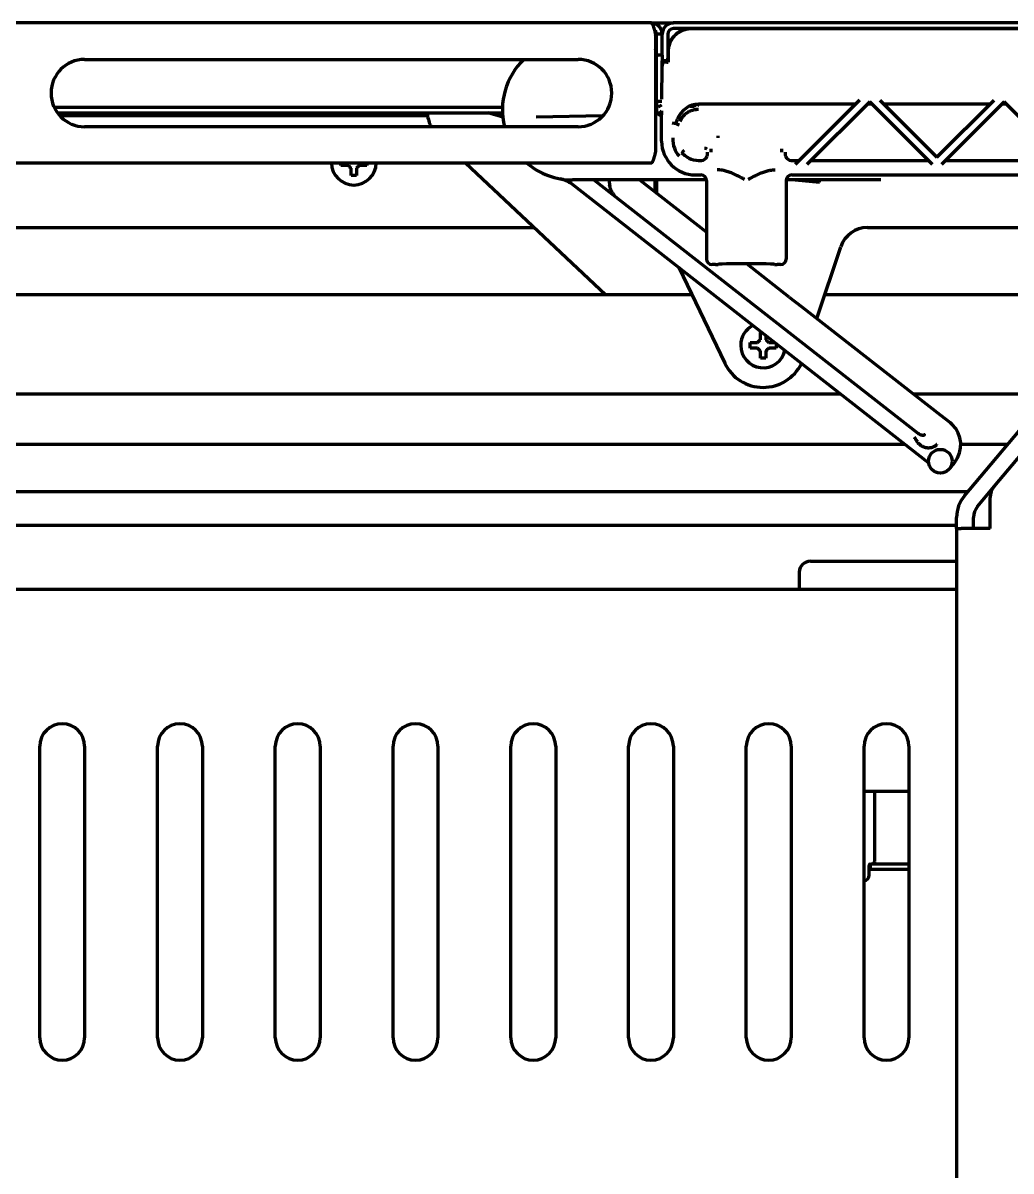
# Model space of a CAD drawing. Header units: inches. Extents: x -3055 to 7244, y 299 to 5591.
# Drawn here: x 3405.1 to 3581.3, y 5307.8 to 5512.6 of the extents above; entities that cross this region are included whole.
import ezdxf

# ---------------------------------------------------------------- set-up
doc = ezdxf.new("R2010")
doc.units = ezdxf.units.IN

msp = doc.modelspace()

# ---------------------------------------------------------------- linework, layer by layer
at = {"linetype": 'Continuous', "lineweight": 70}
for p, q in [((3517.12, 5512.56), (2971.12, 5512.56)), ((3517.11, 5512.56), (3517.62, 5512.56)), ((3517.62, 5512.56), (3521.12, 5512.56)), ((3639.66, 5512.56), (3521.12, 5512.56)), ((3638.33, 5511.56), (3521.12, 5511.56)), ((3521.78, 5510.73), (3521.5, 5510.45)), ((3638.3, 5511.49), (3524.19, 5511.49)), ((3517.92, 5510.56), (3517.92, 5489.56)), ((3519.12, 5510.56), (3518.12, 5510.56)), ((3518.12, 5506.81), (3518.12, 5510.56)), ((3519.12, 5506.81), (3519.12, 5510.56)), ((3520.12, 5510.56), (3520.12, 5506.31)), ((3521.23, 5510.18), (3520.95, 5509.9)), ((3517.93, 5507.82), (3517.95, 5507.9)), ((3518.12, 5508.06), (3518.07, 5508.06)), ((3519.12, 5506.81), (3518.12, 5506.81)), ((3518.12, 5498.56), (3518.12, 5506.81)), ((3519.12, 5506.81), (3519.12, 5506.31)), ((3520.17, 5508.06), (3520.12, 5508.06)), ((3520.19, 5507.49), (3520.19, 5505.56)), ((3416.12, 5506.06), (3504.12, 5506.06)), ((3519.03, 5498.98), (3519.14, 5504.84)), ((3519.12, 5506.31), (3519.12, 5505.81)), ((3520.12, 5505.81), (3519.12, 5505.81)), ((3519.12, 5503.81), (3519.12, 5505.81)), ((3519.18, 5505.46), (3519.15, 5505.27)), ((3519.93, 5505.56), (3520.19, 5505.56)), ((3520.12, 5505.81), (3520.12, 5506.31)), ((3520.12, 5505.56), (3520.12, 5505.81)), ((3517.92, 5503.96), (3518.12, 5503.96)), ((3519.03, 5498.56), (3518.12, 5498.56)), ((3518.12, 5498.56), (3518.12, 5497.06)), ((3554.31, 5498.82), (3542.81, 5487.31)), ((3556.12, 5498.5), (3544.93, 5487.31)), ((3567.31, 5487.31), (3556.12, 5498.5)), ((3557.93, 5498.82), (3568.12, 5488.62)), ((3568.12, 5488.62), (3578.31, 5498.82)), ((3580.12, 5498.5), (3568.93, 5487.31)), ((3578.32, 5429.87), (3637.46, 5500.35)), ((3591.31, 5487.31), (3580.12, 5498.5)), ((3410.66, 5497.56), (3490.63, 5497.56)), ((3411.24, 5496.56), (3490.63, 5496.56)), ((3490.69, 5495.77), (3488.05, 5496.56)), ((3519.02, 5497.93), (3518.39, 5497.56)), ((3523.82, 5497.64), (3523.86, 5497.56)), ((3523.92, 5497.56), (3523.92, 5497.69)), ((3524.02, 5497.73), (3524.02, 5497.56)), ((3524.08, 5497.56), (3524.22, 5497.81)), ((3524.8, 5497.66), (3524.12, 5497.66)), ((3524.64, 5497.94), (3524.86, 5497.56)), ((3524.92, 5497.56), (3524.92, 5497.97)), ((3525.1, 5498.01), (3525.16, 5498.03)), ((3525.16, 5498.03), (3525.16, 5498.04)), ((3525.16, 5498.03), (3525.32, 5497.76)), ((3525.32, 5497.76), (3525.32, 5498.05)), ((3525.42, 5497.76), (3525.6, 5498.07)), ((3525.42, 5497.76), (3525.42, 5498.06)), ((3553.56, 5498.07), (3525.62, 5498.07)), ((3556.56, 5498.07), (3555.68, 5498.07)), ((3577.56, 5498.07), (3558.68, 5498.07)), ((3580.56, 5498.07), (3579.68, 5498.07)), ((3411.64, 5496.06), (3477.25, 5496.06)), ((3508.5, 5495.97), (3496.62, 5495.76)), ((3519.01, 5491.46), (3519.01, 5496.16)), ((3520.92, 5494.76), (3521.64, 5494.66)), ((3504.12, 5494.06), (3416.12, 5494.06)), ((3529.12, 5492.05), (3529.12, 5492.43)), ((3517.12, 5487.56), (2971.12, 5487.56)), ((3461.82, 5487.16), (3461.82, 5487.56)), ((3466.42, 5487.56), (3466.42, 5487.16)), ((3509.02, 5464.06), (3484.03, 5487.56)), ((3525.62, 5488.06), (3526.12, 5488.06)), ((3542.12, 5488.06), (3543.56, 5488.06)), ((3545.68, 5488.06), (3566.56, 5488.06)), ((3569.68, 5488.06), (3590.56, 5488.06)), ((3527.01, 5484.56), (3503.12, 5484.56)), ((3506.93, 5484.56), (3564.73, 5439.41)), ((3527.01, 5475.22), (3515.05, 5484.56)), ((3517.87, 5482.36), (3517.87, 5484.56)), ((3518.12, 5484.56), (3518.12, 5482.17)), ((3525.01, 5485.46), (3526.01, 5485.46)), ((3527.01, 5484.46), (3527.01, 5470.46)), ((3541.22, 5484.46), (3541.22, 5470.46)), ((3558.12, 5484.56), (3541.23, 5484.56)), ((3542.22, 5485.46), (3621.05, 5485.46)), ((3542.84, 5484.56), (3547.16, 5484.19)), ((3547.16, 5484.19), (3547.2, 5484.56)), ((3566.61, 5434.13), (3503.05, 5483.79)), ((2991.99, 5476.06), (3496.25, 5476.06)), ((3555.72, 5476.06), (3603.52, 5476.06)), ((3546.7, 5459.84), (3550.98, 5472.65)), ((3522.07, 5468.93), (3530.27, 5451.87)), ((3528.62, 5469.46), (3528.01, 5469.46)), ((3529.12, 5469.47), (3529.12, 5469.51)), ((3541.79, 5463.68), (3534.21, 5469.6)), ((3539.12, 5469.47), (3539.12, 5469.51)), ((3540.22, 5469.46), (3539.62, 5469.46)), ((3524.4, 5464.06), (2963.84, 5464.06)), ((3541.79, 5463.68), (3544, 5461.95)), ((3603.09, 5464.06), (3548.1, 5464.06)), ((3544, 5461.95), (3568.66, 5442.68)), ((3534.82, 5455.06), (3534.82, 5455.56)), ((3539.42, 5455.38), (3539.42, 5455.06)), ((3534.82, 5454.56), (3534.82, 5455.06)), ((3539.42, 5455.06), (3539.42, 5454.56)), ((2937.35, 5446.41), (3550.88, 5446.41)), ((3563.88, 5446.41), (3588.28, 5446.41)), ((3573.02, 5428.22), (3587.81, 5445.84)), ((3568.66, 5442.68), (3570.45, 5441.28)), ((2925.83, 5437.41), (3562.4, 5437.41)), ((3572.37, 5437.41), (3580.73, 5437.41)), ((2912.56, 5429.01), (3573.68, 5429.01)), ((3575.32, 5426.3), (3578.32, 5429.87)), ((3577.62, 5422.37), (3577.62, 5427.94)), ((2914.63, 5423.01), (3571.61, 5423.01)), ((3571.62, 5422.37), (3571.62, 5424.37)), ((3574.62, 5422.37), (3574.62, 5424.37)), ((3571.62, 5422.37), (3572.42, 5422.37)), ((3571.62, 5422.37), (3571.62, 4799.06)), ((3577.62, 5422.37), (3572.42, 5422.37)), ((3545.57, 5416.56), (3550.57, 5416.56)), ((3550.57, 5416.56), (3571.62, 5416.56)), ((3543.57, 5414.6), (3543.52, 5411.56)), ((3258.11, 5411.56), (3571.61, 5411.56)), ((3408.12, 5331.56), (3408.12, 5383.56)), ((3416.12, 5383.56), (3416.12, 5331.56)), ((3429.12, 5331.56), (3429.12, 5383.56)), ((3437.12, 5383.56), (3437.12, 5331.56)), ((3450.12, 5331.56), (3450.12, 5383.56)), ((3458.12, 5383.56), (3458.12, 5331.56)), ((3471.12, 5331.56), (3471.12, 5383.56)), ((3479.12, 5383.56), (3479.12, 5331.56)), ((3492.12, 5331.56), (3492.12, 5383.56)), ((3500.12, 5383.56), (3500.12, 5331.56)), ((3513.12, 5331.56), (3513.12, 5383.56)), ((3521.12, 5383.56), (3521.12, 5331.56)), ((3534.12, 5331.56), (3534.12, 5383.56)), ((3542.12, 5383.56), (3542.12, 5331.56)), ((3555.12, 5331.56), (3555.12, 5383.56)), ((3563.12, 5383.56), (3563.12, 5331.56)), ((3555.12, 5375.56), (3563.12, 5375.56)), ((3557.02, 5372.52), (3557.02, 5375.56)), ((3557.02, 5363.06), (3557.02, 5372.52)), ((3556.02, 5362.3), (3556.02, 5362.31)), ((3556.02, 5360.56), (3556.02, 5362.3)), ((3556.27, 5362.56), (3563.12, 5362.56)), ((3556.27, 5361.56), (3556.27, 5362.56)), ((3563.12, 5361.56), (3556.27, 5361.56))]:
    msp.add_line(p, q, dxfattribs=at)
msp.add_circle((3568.72, 5434.39), 2.12, dxfattribs=at)
for centre, radius, start, end in [((3521.12, 5510.56), 2, 90, 180), ((3521.12, 5510.56), 1, 90, 180), ((3416.12, 5500.06), 6, 90, 270), ((3503.12, 5497.06), 12.5, 133.9458, 193.8858), ((3504.12, 5500.06), 6, 270, 90), ((3525.62, 5494.07), 4, 90, 160.7779), ((3524.84, 5498.71), 0.75, 270, 290), ((3485.12, 5497.52), 8, 189.7759, 205.6126), ((3525.62, 5492.06), 4, 244.1432, 270), ((3526.12, 5489.06), 1, 270, 342.5901), ((3550.05, 5489.48), 9.68, 176.1929, 179.7923), ((3542.12, 5489.06), 1, 197.4099, 270), ((3464.12, 5487.66), 4, 181.4344, 358.5713), ((3503.12, 5497.06), 12.5, 229.4625, 270), ((3499.97, 5479.85), 5, 52, 79.6498), ((3555.72, 5471.06), 5, 90, 161.5159), ((3537.12, 5455.06), 4, 117.4387, 180), ((3537.12, 5455.06), 4, 180, 346.5619), ((3537.12, 5455.16), 7.6, 205.6768, 334.0256), ((3567.37, 5437.34), 5, 321.5879, 45.8177), ((3649.65, 5372.1), 100, 141.5879, 142.4179), ((3580.62, 5427.94), 3, 140, 180), ((3577.62, 5424.37), 6, 140, 180), ((3577.62, 5424.37), 3, 140, 180), ((3545.57, 5414.56), 2, 90, 179), ((3412.12, 5383.56), 4, 0, 180), ((3433.12, 5383.56), 4, 0, 180), ((3454.12, 5383.56), 4, 0, 180), ((3475.12, 5383.56), 4, 0, 180), ((3496.12, 5383.56), 4, 0, 180), ((3517.12, 5383.56), 4, 0, 180), ((3538.12, 5383.56), 4, 0, 180), ((3559.12, 5383.56), 4, 0, 180), ((3556.27, 5362.31), 0.25, 90, 180.0001), ((3556.52, 5363.06), 0.5, 270, 0), ((3555.02, 5360.56), 1, 275.7403, 0), ((3412.12, 5331.56), 4, 180, 0), ((3433.12, 5331.56), 4, 180, 0), ((3454.12, 5331.56), 4, 180, 0), ((3475.12, 5331.56), 4, 180, 0), ((3496.12, 5331.56), 4, 180, 0), ((3517.12, 5331.56), 4, 180, 0), ((3538.12, 5331.56), 4, 180, 0), ((3559.12, 5331.56), 4, 180, 0)]:
    msp.add_arc(centre, radius, start, end, dxfattribs=at)
for centre, major_axis, ratio, start_param, end_param in [((3524.19, 5507.49), (-2.83, 2.83), 0.999695, 5.497939, 7.068431), ((3523.2, 5509.31), (0.77, -1.85), 0.999955, 2.748909, 3.534276), ((3522.37, 5508.48), (1.85, -0.77), 0.999955, 2.748909, 3.534276), ((3519.15, 5503.78), (0, -1.5), 0.017455, 3.281219, 3.926991), ((3519.93, 5505.46), (0.75, 0), 0.140541, 1.570796, 3.124139), ((3519.08, 5496.16), (0, -4), 0.017455, 4.526593, 4.712389), ((3522.12, 5494.58), (0.486, -0.116), 0.35106, 3.384513, 4.795818), ((3525.01, 5491.46), (4.24, 4.24), 0.999695, 2.356347, 3.926839), ((3533.18, 5498.56), (-11.14, -9.63), 0.512356, 5.866763, 6.300074), ((3526.68, 5490.05), (-0.499, 0.027), 0.287315, 3.530472, 4.728208), ((3523.02, 5489.66), (0.343, 0.363), 0.244008, 1.318023, 2.872257), ((3526.01, 5484.46), (0.707, 0.707), 0.999695, 5.497939, 7.068431), ((3542.22, 5484.46), (0.707, -0.707), 0.999695, 2.356347, 3.926839), ((3528.01, 5470.46), (-0.707, -0.707), 0.999695, 5.497939, 7.068431), ((3540.22, 5470.46), (-0.707, 0.707), 0.999695, 2.356347, 3.926839), ((3528.62, 5469.47), (0.5, 0), 0.017455, 4.712389, 6.283185), ((3534.12, 5469.51), (5, 0), 0.017455, 0, 3.141593), ((3539.62, 5469.47), (0.5, 0), 0.017455, 3.141593, 4.712389)]:
    msp.add_ellipse(centre, major_axis=major_axis, ratio=ratio, start_param=start_param, end_param=end_param, dxfattribs=at)
for points, degree in [([(3517.12, 5512.56), (3517.13, 5512.56), (3517.15, 5512.56), (3517.17, 5512.55), (3517.2, 5512.54), (3517.23, 5512.52), (3517.25, 5512.5), (3517.28, 5512.47), (3517.31, 5512.43), (3517.33, 5512.39), (3517.36, 5512.35), (3517.39, 5512.3), (3517.41, 5512.24), (3517.44, 5512.18), (3517.47, 5512.12), (3517.49, 5512.05), (3517.52, 5511.98), (3517.55, 5511.9), (3517.57, 5511.82), (3517.6, 5511.74), (3517.63, 5511.65), (3517.65, 5511.56), (3517.68, 5511.47), (3517.71, 5511.38), (3517.73, 5511.28), (3517.76, 5511.18), (3517.79, 5511.08), (3517.81, 5510.98), (3517.84, 5510.88), (3517.87, 5510.77), (3517.89, 5510.67), (3517.91, 5510.6), (3517.92, 5510.56)], 3), ([(3519.12, 5510.56), (3519.12, 5510.6), (3519.12, 5510.67), (3519.11, 5510.78), (3519.09, 5510.89), (3519.07, 5510.99), (3519.05, 5511.1), (3519.01, 5511.2), (3518.98, 5511.3), (3518.93, 5511.4), (3518.89, 5511.5), (3518.83, 5511.59), (3518.77, 5511.69), (3518.71, 5511.77), (3518.64, 5511.86), (3518.57, 5511.94), (3518.49, 5512.02), (3518.41, 5512.09), (3518.33, 5512.16), (3518.24, 5512.22), (3518.15, 5512.28), (3518.06, 5512.33), (3517.96, 5512.38), (3517.86, 5512.42), (3517.76, 5512.46), (3517.65, 5512.49), (3517.55, 5512.52), (3517.44, 5512.54), (3517.33, 5512.55), (3517.23, 5512.56), (3517.15, 5512.56), (3517.12, 5512.56)], 3), ([(3518.39, 5497.56), (3518.37, 5497.6), (3518.33, 5497.66), (3518.28, 5497.76), (3518.24, 5497.87), (3518.2, 5497.98), (3518.17, 5498.09), (3518.15, 5498.21), (3518.13, 5498.32), (3518.12, 5498.44), (3518.12, 5498.52), (3518.12, 5498.56)], 3), ([(3518.12, 5497.06), (3518.12, 5497.03), (3518.12, 5496.96), (3518.14, 5496.86), (3518.17, 5496.75), (3518.2, 5496.66), (3518.25, 5496.56), (3518.31, 5496.47), (3518.37, 5496.39), (3518.45, 5496.32), (3518.53, 5496.25), (3518.62, 5496.2), (3518.71, 5496.15), (3518.81, 5496.11), (3518.91, 5496.08), (3519.01, 5496.07), (3519.08, 5496.06), (3519.12, 5496.06)], 3), ([(3517.92, 5489.56), (3517.91, 5489.53), (3517.89, 5489.46), (3517.87, 5489.35), (3517.84, 5489.25), (3517.81, 5489.15), (3517.79, 5489.05), (3517.76, 5488.95), (3517.73, 5488.85), (3517.71, 5488.75), (3517.68, 5488.65), (3517.65, 5488.56), (3517.63, 5488.47), (3517.6, 5488.39), (3517.57, 5488.3), (3517.55, 5488.22), (3517.52, 5488.15), (3517.49, 5488.08), (3517.47, 5488.01), (3517.44, 5487.94), (3517.41, 5487.89), (3517.39, 5487.83), (3517.36, 5487.78), (3517.33, 5487.74), (3517.31, 5487.7), (3517.28, 5487.66), (3517.25, 5487.63), (3517.23, 5487.61), (3517.2, 5487.59), (3517.17, 5487.57), (3517.15, 5487.57), (3517.13, 5487.56), (3517.12, 5487.56)], 3), ([(3527.14, 5489.52), (3527.13, 5489.36), (3527.12, 5489.21), (3527.12, 5489.06)], 3), ([(3527.87, 5489.52), (3527.87, 5489.59), (3527.87, 5489.72), (3527.86, 5489.92), (3527.85, 5490.06), (3527.85, 5490.12)], 3), ([(3541.12, 5489.06), (3541.11, 5489.21), (3541.11, 5489.36), (3541.1, 5489.52)], 3), ([(3541.16, 5488.76), (3541.15, 5488.81), (3541.13, 5488.91), (3541.12, 5489.01), (3541.12, 5489.06)], 3), ([(3463.12, 5487.16), (3463.06, 5487.16), (3462.96, 5487.16), (3462.79, 5487.16), (3462.64, 5487.16), (3462.48, 5487.16), (3462.33, 5487.16), (3462.17, 5487.16), (3462.01, 5487.16), (3461.88, 5487.16), (3461.82, 5487.16)], 3), ([(3463.62, 5486.66), (3463.59, 5486.69), (3463.54, 5486.74), (3463.47, 5486.81), (3463.4, 5486.89), (3463.33, 5486.96), (3463.26, 5487.03), (3463.19, 5487.09), (3463.14, 5487.14), (3463.12, 5487.16)], 3), ([(3465.12, 5487.16), (3465.09, 5487.14), (3465.05, 5487.09), (3464.98, 5487.02), (3464.9, 5486.95), (3464.83, 5486.88), (3464.76, 5486.81), (3464.69, 5486.73), (3464.64, 5486.69), (3464.62, 5486.66)], 3), ([(3464.62, 5486.66), (3464.62, 5486.61), (3464.62, 5486.5), (3464.62, 5486.34), (3464.62, 5486.18), (3464.62, 5486.03), (3464.62, 5485.87), (3464.62, 5485.72), (3464.62, 5485.55), (3464.62, 5485.43), (3464.62, 5485.36)], 3), ([(3533.82, 5484.65), (3533.63, 5484.75), (3533.26, 5484.95), (3532.71, 5485.24), (3532.17, 5485.51), (3531.68, 5485.72), (3531.25, 5485.9), (3530.85, 5486.04), (3530.48, 5486.15), (3530.14, 5486.23), (3529.83, 5486.29), (3529.54, 5486.34), (3529.24, 5486.36), (3529.05, 5486.37), (3528.95, 5486.37)], 3), ([(3534.42, 5484.65), (3534.6, 5484.75), (3534.98, 5484.95), (3535.53, 5485.24), (3536.07, 5485.5), (3536.55, 5485.72), (3536.99, 5485.9), (3537.39, 5486.04), (3537.75, 5486.15), (3538.09, 5486.23), (3538.4, 5486.29), (3538.7, 5486.34), (3539, 5486.36), (3539.19, 5486.37), (3539.28, 5486.37)], 3), ([(3464.62, 5485.36), (3464.45, 5485.36), (3464.12, 5485.36), (3463.79, 5485.36), (3463.62, 5485.36)], 3), ([(3536.12, 5455.56), (3536.14, 5455.59), (3536.19, 5455.63), (3536.26, 5455.71), (3536.33, 5455.78), (3536.4, 5455.85), (3536.48, 5455.92), (3536.55, 5455.99), (3536.59, 5456.04), (3536.62, 5456.06)], 3), ([(3536.62, 5456.06), (3536.62, 5456.12), (3536.62, 5456.23), (3536.62, 5456.39), (3536.62, 5456.55), (3536.62, 5456.7), (3536.62, 5456.85), (3536.62, 5457.01), (3536.62, 5457.18), (3536.62, 5457.3), (3536.62, 5457.36)], 3), ([(3536.62, 5457.36), (3536.7, 5457.36), (3536.79, 5457.36), (3536.87, 5457.36)], 3), ([(3537.62, 5456.06), (3537.64, 5456.04), (3537.7, 5455.99), (3537.77, 5455.91), (3537.84, 5455.84), (3537.91, 5455.77), (3537.98, 5455.7), (3538.05, 5455.63), (3538.1, 5455.59), (3538.12, 5455.56)], 3), ([(3536.12, 5454.56), (3536.06, 5454.56), (3535.96, 5454.56), (3535.79, 5454.56), (3535.64, 5454.56), (3535.48, 5454.56), (3535.33, 5454.56), (3535.17, 5454.56), (3535.01, 5454.56), (3534.88, 5454.56), (3534.82, 5454.56)], 3), ([(3536.62, 5454.06), (3536.59, 5454.09), (3536.54, 5454.14), (3536.47, 5454.21), (3536.4, 5454.29), (3536.33, 5454.36), (3536.26, 5454.43), (3536.19, 5454.49), (3536.14, 5454.54), (3536.12, 5454.56)], 3), ([(3538.12, 5454.56), (3538.09, 5454.54), (3538.05, 5454.49), (3537.98, 5454.42), (3537.9, 5454.35), (3537.83, 5454.28), (3537.76, 5454.21), (3537.69, 5454.13), (3537.64, 5454.09), (3537.62, 5454.06)], 3), ([(3537.62, 5454.06), (3537.62, 5454.01), (3537.62, 5453.9), (3537.62, 5453.74), (3537.62, 5453.58), (3537.62, 5453.43), (3537.62, 5453.27), (3537.62, 5453.12), (3537.62, 5452.95), (3537.62, 5452.83), (3537.62, 5452.76)], 3), ([(3537.62, 5452.76), (3537.45, 5452.76), (3537.12, 5452.76), (3536.79, 5452.76), (3536.62, 5452.76)], 3), ([(3570.45, 5441.28), (3570.5, 5441.25), (3570.59, 5441.17), (3570.73, 5441.05), (3570.81, 5440.97), (3570.86, 5440.93)], 3), ([(3565.04, 5439.2), (3564.89, 5439.22), (3564.68, 5439.36)], 2), ([(3564.73, 5439.41), (3564.73, 5439.41), (3564.73, 5439.41), (3564.74, 5439.4), (3564.75, 5439.39), (3564.76, 5439.39), (3564.77, 5439.38), (3564.77, 5439.37), (3564.78, 5439.37), (3564.79, 5439.36), (3564.8, 5439.35), (3564.81, 5439.34), (3564.82, 5439.34), (3564.83, 5439.33), (3564.85, 5439.32), (3564.86, 5439.31), (3564.87, 5439.3), (3564.89, 5439.29), (3564.9, 5439.28), (3564.92, 5439.27), (3564.94, 5439.26), (3564.96, 5439.25), (3564.98, 5439.23), (3565, 5439.22), (3565.03, 5439.21), (3565.06, 5439.19), (3565.09, 5439.18), (3565.12, 5439.16), (3565.15, 5439.15), (3565.17, 5439.14), (3565.2, 5439.13), (3565.22, 5439.12), (3565.24, 5439.11), (3565.26, 5439.11), (3565.28, 5439.1), (3565.3, 5439.1), (3565.32, 5439.09), (3565.34, 5439.08), (3565.36, 5439.08), (3565.37, 5439.08), (3565.39, 5439.07), (3565.41, 5439.07), (3565.42, 5439.06), (3565.44, 5439.06), (3565.45, 5439.06), (3565.47, 5439.05), (3565.48, 5439.05), (3565.5, 5439.05), (3565.51, 5439.04), (3565.52, 5439.04), (3565.54, 5439.04), (3565.55, 5439.04), (3565.56, 5439.04), (3565.57, 5439.03), (3565.59, 5439.03), (3565.6, 5439.03), (3565.61, 5439.03), (3565.62, 5439.03), (3565.63, 5439.03), (3565.64, 5439.03), (3565.65, 5439.03), (3565.66, 5439.02), (3565.67, 5439.02), (3565.68, 5439.02), (3565.69, 5439.02), (3565.7, 5439.02), (3565.71, 5439.02), (3565.72, 5439.02), (3565.73, 5439.02), (3565.74, 5439.02), (3565.74, 5439.03), (3565.75, 5439.03), (3565.76, 5439.03), (3565.77, 5439.03), (3565.77, 5439.03), (3565.78, 5439.03), (3565.79, 5439.03), (3565.79, 5439.03), (3565.8, 5439.04), (3565.8, 5439.04), (3565.81, 5439.04), (3565.81, 5439.04), (3565.82, 5439.04), (3565.82, 5439.05), (3565.83, 5439.05), (3565.83, 5439.05), (3565.83, 5439.05), (3565.84, 5439.06), (3565.84, 5439.06), (3565.84, 5439.06), (3565.85, 5439.07), (3565.85, 5439.07), (3565.85, 5439.07), (3565.85, 5439.08), (3565.86, 5439.08), (3565.86, 5439.08), (3565.86, 5439.09), (3565.86, 5439.09), (3565.86, 5439.09), (3565.87, 5439.1), (3565.87, 5439.1), (3565.87, 5439.1), (3565.87, 5439.11), (3565.87, 5439.11), (3565.87, 5439.11), (3565.87, 5439.11), (3565.88, 5439.11), (3565.88, 5439.12), (3565.88, 5439.12), (3565.88, 5439.12), (3565.88, 5439.12), (3565.88, 5439.12), (3565.88, 5439.13), (3565.88, 5439.13), (3565.88, 5439.13), (3565.89, 5439.13), (3565.89, 5439.13), (3565.89, 5439.13), (3565.89, 5439.13), (3565.89, 5439.13), (3565.89, 5439.14)], 3), ([(3568.11, 5437.4), (3568.08, 5437.37), (3568.02, 5437.31), (3567.94, 5437.22), (3567.84, 5437.14), (3567.74, 5437.06), (3567.62, 5436.99), (3567.49, 5436.93), (3567.36, 5436.87), (3567.21, 5436.82), (3567.05, 5436.78), (3566.89, 5436.76), (3566.73, 5436.74), (3566.57, 5436.74), (3566.41, 5436.75), (3566.24, 5436.77), (3566.08, 5436.8), (3565.92, 5436.84), (3565.77, 5436.9), (3565.62, 5436.97), (3565.47, 5437.05), (3565.32, 5437.14), (3565.18, 5437.25), (3565.04, 5437.36), (3564.91, 5437.5), (3564.78, 5437.64), (3564.68, 5437.78), (3564.59, 5437.91), (3564.52, 5438.02), (3564.46, 5438.12), (3564.4, 5438.21), (3564.35, 5438.3), (3564.31, 5438.37), (3564.27, 5438.44), (3564.22, 5438.5), (3564.18, 5438.55), (3564.15, 5438.59), (3564.12, 5438.61), (3564.11, 5438.62)], 3)]:
    msp.add_open_spline(points, degree=degree, dxfattribs=at)
for points, knots in [([(3518.12, 5510.56), (3518.12, 5510.58), (3518.12, 5510.62), (3518.11, 5510.67), (3518.11, 5510.73), (3518.1, 5510.78), (3518.08, 5510.83), (3518.07, 5510.88), (3518.05, 5510.93), (3518.03, 5510.98), (3518, 5511.03), (3517.98, 5511.07), (3517.96, 5511.1), (3517.96, 5511.11)], [0, 0, 0, 0, 0.094131, 0.188262, 0.282392, 0.376523, 0.470654, 0.564785, 0.658916, 0.753046, 0.847177, 0.941308, 1, 1, 1, 1]), ([(3518.12, 5510.03), (3518.12, 5510.06), (3518.11, 5510.1), (3518.1, 5510.15), (3518.1, 5510.16), (3518.09, 5510.19), (3518.09, 5510.2), (3518.08, 5510.21), (3518.08, 5510.22), (3518.06, 5510.26), (3518.05, 5510.29), (3518.02, 5510.33), (3518.01, 5510.34), (3517.98, 5510.37), (3517.96, 5510.4), (3517.94, 5510.42), (3517.92, 5510.43)], [0, 0, 0, 0, 0.222389, 0.222389, 0.333584, 0.333584, 0.389181, 0.389181, 0.444778, 0.444778, 0.667167, 0.667167, 0.778362, 0.778362, 0.889556, 1, 1, 1, 1]), ([(3517.92, 5507.1), (3517.93, 5507.09), (3517.93, 5507.08), (3517.96, 5507.04), (3517.97, 5507), (3518, 5506.94), (3518.01, 5506.92), (3518.02, 5506.88), (3518.02, 5506.87), (3518.03, 5506.85), (3518.04, 5506.83), (3518.06, 5506.77), (3518.07, 5506.71), (3518.1, 5506.62), (3518.11, 5506.58), (3518.12, 5506.54)], [0, 0, 0, 0, 0.106647, 0.106647, 0.354663, 0.354663, 0.478671, 0.478671, 0.540675, 0.540675, 0.602679, 0.602679, 0.850694, 0.850694, 1, 1, 1, 1]), ([(3520.12, 5506.54), (3520.12, 5506.53), (3520.12, 5506.52), (3520.13, 5506.5), (3520.13, 5506.48), (3520.14, 5506.44), (3520.15, 5506.43), (3520.16, 5506.37), (3520.17, 5506.34), (3520.18, 5506.28), (3520.18, 5506.26), (3520.19, 5506.24)], [0, 0, 0, 0, 0.098431, 0.098431, 0.276748, 0.276748, 0.455064, 0.455064, 0.811698, 0.811698, 1, 1, 1, 1]), ([(3518.99, 5496.83), (3518.99, 5496.82), (3518.96, 5496.79), (3518.9, 5496.72), (3518.83, 5496.63), (3518.76, 5496.53), (3518.69, 5496.43), (3518.62, 5496.33), (3518.57, 5496.25), (3518.54, 5496.21), (3518.53, 5496.2)], [0, 0, 0, 0, 0.035617, 0.190855, 0.346092, 0.501329, 0.656567, 0.811804, 0.967041, 1, 1, 1, 1]), ([(3522.31, 5494.99), (3522.38, 5495.16), (3522.45, 5495.31), (3522.58, 5495.53), (3522.62, 5495.6), (3522.69, 5495.71), (3522.73, 5495.76), (3522.77, 5495.81), (3522.79, 5495.84), (3522.81, 5495.86), (3522.93, 5496.01), (3523.04, 5496.13), (3523.29, 5496.35), (3523.42, 5496.45), (3523.63, 5496.6), (3523.7, 5496.64), (3523.81, 5496.71), (3523.86, 5496.74), (3523.92, 5496.77), (3523.96, 5496.79), (3523.98, 5496.8), (3524.08, 5496.84), (3524.16, 5496.88), (3524.33, 5496.95), (3524.41, 5496.98), (3524.54, 5497.02), (3524.59, 5497.03), (3524.68, 5497.05), (3524.72, 5497.07), (3524.86, 5497.1), (3524.95, 5497.11), (3525.14, 5497.14), (3525.23, 5497.15), (3525.38, 5497.17), (3525.42, 5497.17), (3525.52, 5497.17), (3525.57, 5497.17), (3525.62, 5497.17)], [0, 0, 0, 0, 0.125, 0.125, 0.1875, 0.1875, 0.21875, 0.234375, 0.234375, 0.25, 0.25, 0.375, 0.375, 0.5, 0.5, 0.5625, 0.5625, 0.59375, 0.609375, 0.609375, 0.625, 0.625, 0.6875, 0.6875, 0.75, 0.75, 0.78125, 0.78125, 0.8125, 0.8125, 0.875, 0.875, 0.9375, 0.9375, 0.96875, 0.96875, 1, 1, 1, 1]), ([(3521.64, 5494.66), (3521.67, 5494.78), (3521.7, 5494.9), (3521.76, 5495.14), (3521.8, 5495.26), (3521.84, 5495.38)], [0, 0, 0, 0, 0.5, 0.5, 1, 1, 1, 1]), ([(3523.87, 5488.46), (3523.76, 5488.52), (3523.65, 5488.58), (3523.44, 5488.71), (3523.33, 5488.77), (3523.13, 5488.92), (3523.03, 5488.99), (3522.84, 5489.16), (3522.75, 5489.24), (3522.66, 5489.33)], [0, 0, 0, 0, 0.25, 0.25, 0.5, 0.5, 0.75, 0.75, 1, 1, 1, 1]), ([(3527.12, 5489.06), (3527.12, 5489.04), (3527.12, 5489.01), (3527.11, 5488.96), (3527.11, 5488.94), (3527.1, 5488.86), (3527.09, 5488.81), (3527.07, 5488.76)], [0, 0, 0, 0, 0.25, 0.25, 0.5, 0.5, 1, 1, 1, 1]), ([(3463.62, 5485.36), (3463.62, 5485.57), (3463.62, 5485.78), (3463.62, 5486.1), (3463.62, 5486.21), (3463.62, 5486.43), (3463.62, 5486.55), (3463.62, 5486.66)], [0, 0, 0, 0, 0.5, 0.5, 0.75, 0.75, 1, 1, 1, 1]), ([(3466.42, 5487.16), (3466.22, 5487.16), (3466.01, 5487.16), (3465.68, 5487.16), (3465.57, 5487.16), (3465.35, 5487.16), (3465.23, 5487.16), (3465.12, 5487.16)], [0, 0, 0, 0, 0.5, 0.5, 0.75, 0.75, 1, 1, 1, 1]), ([(3509.67, 5484.56), (3509.67, 5484.48), (3509.67, 5484.25), (3509.69, 5483.9), (3509.74, 5483.64), (3509.76, 5483.53)], [0, 0, 0, 0, 0.237688, 0.664993, 1, 1, 1, 1]), ([(3510.54, 5481.74), (3510.57, 5481.73), (3510.61, 5481.7), (3510.63, 5481.7), (3510.61, 5481.73), (3510.55, 5481.82), (3510.46, 5481.95), (3510.31, 5482.18), (3510.09, 5482.56), (3509.86, 5483.1), (3509.76, 5483.49), (3509.73, 5483.69)], [0, 0, 0, 0, 0.062328, 0.137707, 0.212841, 0.289516, 0.36911, 0.452276, 0.628034, 0.81266, 1, 1, 1, 1]), ([(3534.82, 5455.56), (3535.02, 5455.56), (3535.23, 5455.56), (3535.56, 5455.56), (3535.67, 5455.56), (3535.89, 5455.56), (3536, 5455.56), (3536.12, 5455.56)], [0, 0, 0, 0, 0.5, 0.5, 0.75, 0.75, 1, 1, 1, 1]), ([(3537.62, 5456.74), (3537.62, 5456.74), (3537.62, 5456.74), (3537.62, 5456.63), (3537.62, 5456.52), (3537.62, 5456.29), (3537.62, 5456.18), (3537.62, 5456.06)], [0, 0, 0, 0, 0.007105, 0.007105, 0.503553, 0.503553, 1, 1, 1, 1]), ([(3538.12, 5455.56), (3538.17, 5455.56), (3538.28, 5455.56), (3538.44, 5455.56), (3538.6, 5455.56), (3538.76, 5455.56), (3538.91, 5455.56), (3539.05, 5455.56), (3539.14, 5455.56), (3539.18, 5455.56)], [0, 0, 0, 0, 0.14904, 0.298079, 0.447119, 0.596159, 0.745198, 0.894238, 1, 1, 1, 1]), ([(3536.62, 5452.76), (3536.62, 5452.97), (3536.62, 5453.18), (3536.62, 5453.5), (3536.62, 5453.61), (3536.62, 5453.83), (3536.62, 5453.95), (3536.62, 5454.06)], [0, 0, 0, 0, 0.5, 0.5, 0.75, 0.75, 1, 1, 1, 1]), ([(3539.42, 5454.56), (3539.22, 5454.56), (3539.01, 5454.56), (3538.68, 5454.56), (3538.57, 5454.56), (3538.35, 5454.56), (3538.23, 5454.56), (3538.12, 5454.56)], [0, 0, 0, 0, 0.5, 0.5, 0.75, 0.75, 1, 1, 1, 1])]:
    msp.add_open_spline(points, degree=3, knots=knots, dxfattribs=at)

doc.saveas('drawing.dxf')
